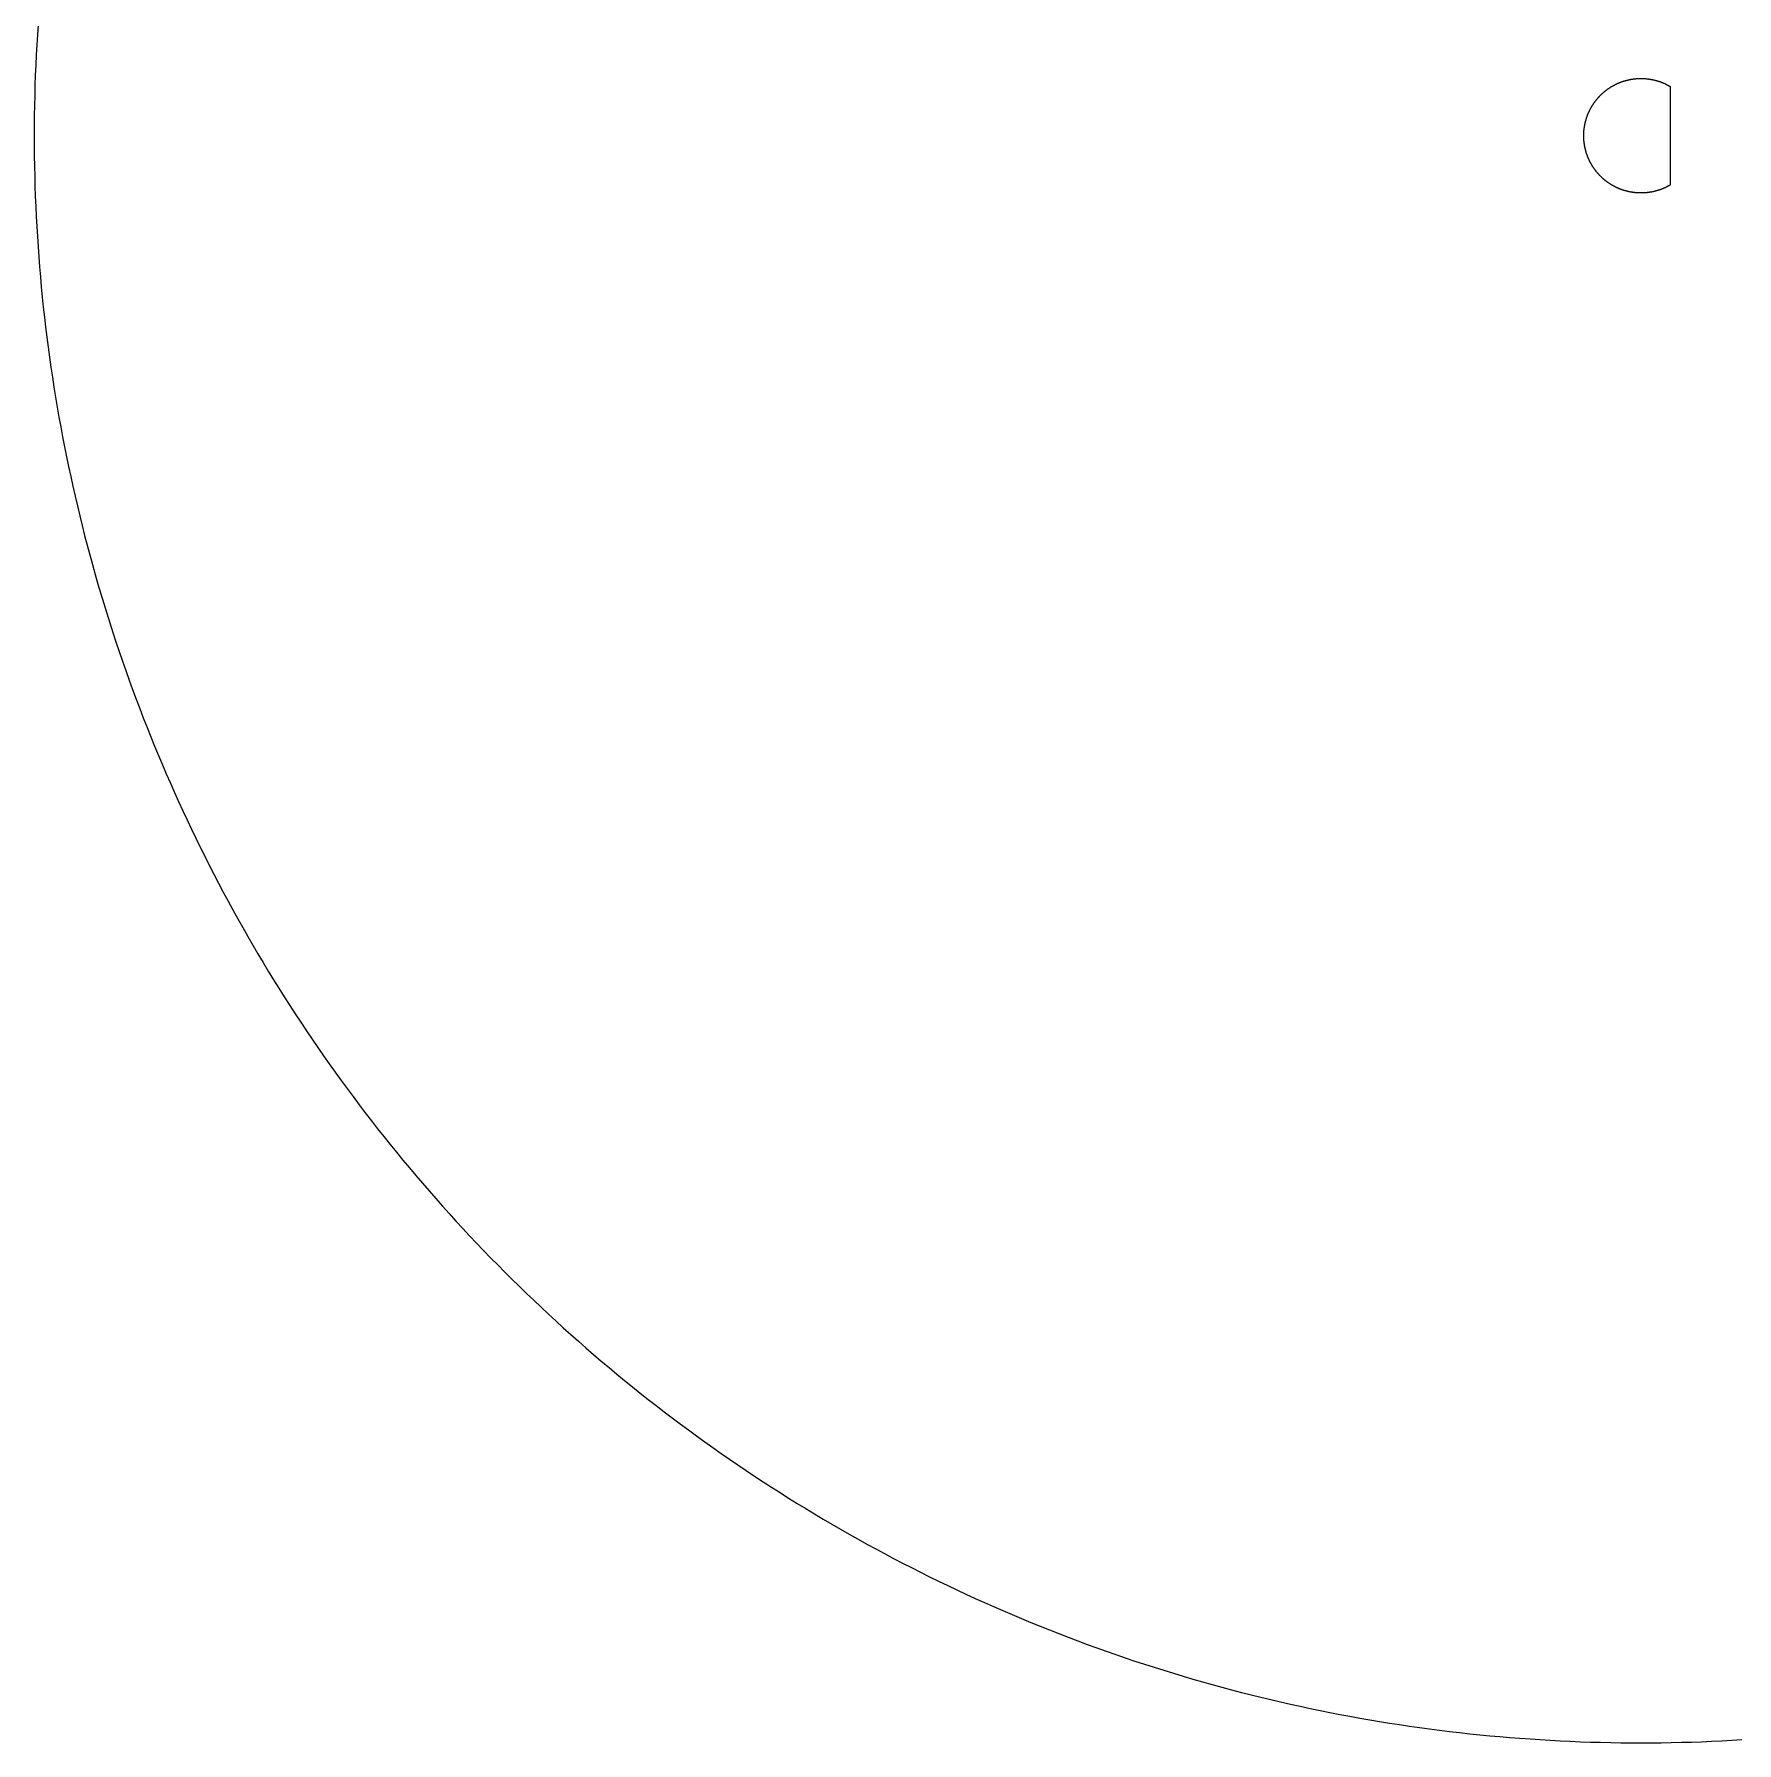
# Model space of a CAD drawing. Header units: metres. Extents: x -80 to 260, y -90 to 270.
# Drawn here: x -80 to 4.8, y -80 to 5.1 of the extents above; entities that cross this region are included whole.
import ezdxf

# ---------------------------------------------------------------- set-up
doc = ezdxf.new("R2010")
doc.units = ezdxf.units.M

msp = doc.modelspace()

# ---------------------------------------------------------------- linework, layer by layer
for p, q in [((-79.809, 5.5248), (-79.8421, 5.02324)), ((-79.8721, 4.52147), (-79.899, 4.01953)), ((-79.8421, 5.02324), (-79.8721, 4.52147)), ((-79.9226, 3.51744), (-79.9431, 3.01521)), ((-79.899, 4.01953), (-79.9226, 3.51744)), ((-79.9431, 3.01521), (-79.9605, 2.51285)), ((-1.27788, 2.54744), (-1.26186, 2.55542)), ((-1.26186, 2.55542), (-1.24577, 2.56329)), ((-1.24577, 2.56329), (-1.22964, 2.57108)), ((-1.22964, 2.57108), (-1.21347, 2.57875)), ((-1.21347, 2.57875), (-1.19724, 2.58632)), ((-1.19724, 2.58632), (-1.18097, 2.5938)), ((-1.18097, 2.5938), (-1.16464, 2.60117)), ((-1.16464, 2.60117), (-1.14827, 2.60843)), ((-1.14827, 2.60843), (-1.13187, 2.6156)), ((-1.13187, 2.6156), (-1.1154, 2.62265)), ((-1.1154, 2.62265), (-1.09891, 2.62961)), ((-1.09891, 2.62961), (-1.08237, 2.63646)), ((-1.08237, 2.63646), (-1.06578, 2.6432)), ((-1.06578, 2.6432), (-1.04915, 2.64986)), ((-1.04915, 2.64986), (-1.03247, 2.6564)), ((-1.03247, 2.6564), (-1.01576, 2.66283)), ((-1.01576, 2.66283), (-0.999008, 2.66916)), ((-0.999008, 2.66916), (-0.982224, 2.67538)), ((-0.982224, 2.67538), (-0.965393, 2.6815)), ((-0.965393, 2.6815), (-0.948532, 2.68752)), ((-0.948532, 2.68752), (-0.931625, 2.69342)), ((-0.931625, 2.69342), (-0.914688, 2.69922)), ((-0.914688, 2.69922), (-0.897705, 2.70491)), ((-0.897705, 2.70491), (-0.880692, 2.71051)), ((-0.880692, 2.71051), (-0.863647, 2.71599)), ((-0.863647, 2.71599), (-0.846558, 2.72136)), ((-0.846558, 2.72136), (-0.829453, 2.72662)), ((-0.829453, 2.72662), (-0.812302, 2.73178)), ((-0.812302, 2.73178), (-0.79512, 2.73683)), ((-0.79512, 2.73683), (-0.777908, 2.74178)), ((-0.777908, 2.74178), (-0.760666, 2.7466)), ((-0.760666, 2.7466), (-0.743393, 2.75133)), ((-0.743393, 2.75133), (-0.726089, 2.75595)), ((-0.726089, 2.75595), (-0.708755, 2.76045)), ((-0.708755, 2.76045), (-0.691406, 2.76485)), ((-0.691406, 2.76485), (-0.674011, 2.76915)), ((-0.674011, 2.76915), (-0.656601, 2.77333)), ((-0.656601, 2.77333), (-0.63916, 2.77739)), ((-0.63916, 2.77739), (-0.621704, 2.78136)), ((-0.621704, 2.78136), (-0.604218, 2.7852)), ((-0.604218, 2.7852), (-0.5867, 2.78894)), ((-0.5867, 2.78894), (-0.569168, 2.79257)), ((-0.569168, 2.79257), (-0.551605, 2.7961)), ((-0.551605, 2.7961), (-0.534027, 2.79951)), ((-0.534027, 2.79951), (-0.516434, 2.80281)), ((-0.516434, 2.80281), (-0.49881, 2.806)), ((-0.49881, 2.806), (-0.481171, 2.80908)), ((-0.481171, 2.80908), (-0.463501, 2.81204)), ((-0.463501, 2.81204), (-0.445831, 2.81491)), ((-0.445831, 2.81491), (-0.428131, 2.81766)), ((-0.428131, 2.81766), (-0.410416, 2.82028)), ((-0.410416, 2.82028), (-0.3927, 2.82281)), ((-0.3927, 2.82281), (-0.374954, 2.82523)), ((-0.374954, 2.82523), (-0.357193, 2.82751)), ((-0.357193, 2.82751), (-0.339417, 2.82971)), ((-0.339417, 2.82971), (-0.32164, 2.83179)), ((-0.32164, 2.83179), (-0.303833, 2.83376)), ((-0.303833, 2.83376), (-0.286026, 2.8356)), ((-0.286026, 2.8356), (-0.268204, 2.83734)), ((-0.268204, 2.83734), (-0.250366, 2.83897)), ((-0.250366, 2.83897), (-0.232529, 2.84048)), ((-0.232529, 2.84048), (-0.214676, 2.84189)), ((-0.214676, 2.84189), (-0.196808, 2.84319)), ((-0.196808, 2.84319), (-0.17894, 2.84438)), ((-0.17894, 2.84438), (-0.161072, 2.84544)), ((-0.161072, 2.84544), (-0.143188, 2.84639)), ((-0.143188, 2.84639), (-0.125305, 2.84723)), ((-0.125305, 2.84723), (-0.107407, 2.84796)), ((-0.107407, 2.84796), (-0.089508, 2.84859)), ((-0.089508, 2.84859), (-0.07161, 2.84909)), ((-0.07161, 2.84909), (-0.053711, 2.84949)), ((-0.053711, 2.84949), (-0.035812, 2.84976)), ((-0.035812, 2.84976), (-0.017899, 2.84993)), ((-0.017899, 2.84993), (0, 2.84999)), ((0, 2.84999), (0.017899, 2.84993)), ((0.017899, 2.84993), (0.035812, 2.84976)), ((0.035812, 2.84976), (0.053711, 2.84949)), ((0.053711, 2.84949), (0.07161, 2.84909)), ((0.07161, 2.84909), (0.089508, 2.84859)), ((0.089508, 2.84859), (0.107407, 2.84796)), ((0.107407, 2.84796), (0.125305, 2.84723)), ((0.125305, 2.84723), (0.143188, 2.84639)), ((0.143188, 2.84639), (0.161072, 2.84544)), ((0.161072, 2.84544), (0.17894, 2.84438)), ((0.17894, 2.84438), (0.196808, 2.84319)), ((0.196808, 2.84319), (0.214676, 2.84189)), ((0.214676, 2.84189), (0.232529, 2.84048)), ((0.232529, 2.84048), (0.250366, 2.83897)), ((0.250366, 2.83897), (0.268204, 2.83734)), ((0.268204, 2.83734), (0.286026, 2.8356)), ((0.286026, 2.8356), (0.303833, 2.83376)), ((0.303833, 2.83376), (0.32164, 2.83179)), ((0.32164, 2.83179), (0.339417, 2.82971)), ((0.339417, 2.82971), (0.357193, 2.82751)), ((0.357193, 2.82751), (0.374954, 2.82523)), ((0.374954, 2.82523), (0.3927, 2.82281)), ((0.3927, 2.82281), (0.410416, 2.82028)), ((0.410416, 2.82028), (0.428131, 2.81766)), ((0.428131, 2.81766), (0.445831, 2.81491)), ((0.445831, 2.81491), (0.463501, 2.81204)), ((0.463501, 2.81204), (0.481171, 2.80908)), ((0.481171, 2.80908), (0.49881, 2.806)), ((0.49881, 2.806), (0.516434, 2.80281)), ((0.516434, 2.80281), (0.534027, 2.79951)), ((0.534027, 2.79951), (0.551605, 2.7961)), ((0.551605, 2.7961), (0.569168, 2.79257)), ((0.569168, 2.79257), (0.5867, 2.78894)), ((0.5867, 2.78894), (0.604218, 2.7852)), ((0.604218, 2.7852), (0.621704, 2.78136)), ((0.621704, 2.78136), (0.63916, 2.77739)), ((0.63916, 2.77739), (0.656601, 2.77333)), ((0.656601, 2.77333), (0.674011, 2.76915)), ((0.674011, 2.76915), (0.691406, 2.76485)), ((0.691406, 2.76485), (0.708755, 2.76045)), ((0.708755, 2.76045), (0.726089, 2.75595)), ((0.726089, 2.75595), (0.743393, 2.75133)), ((0.743393, 2.75133), (0.760666, 2.7466)), ((0.760666, 2.7466), (0.777908, 2.74178)), ((0.777908, 2.74178), (0.79512, 2.73683)), ((0.79512, 2.73683), (0.812302, 2.73178)), ((0.812302, 2.73178), (0.829453, 2.72662)), ((0.829453, 2.72662), (0.846558, 2.72136)), ((0.846558, 2.72136), (0.863647, 2.71599)), ((0.863647, 2.71599), (0.880692, 2.71051)), ((0.880692, 2.71051), (0.897705, 2.70491)), ((0.897705, 2.70491), (0.914688, 2.69922)), ((0.914688, 2.69922), (0.931625, 2.69342)), ((0.931625, 2.69342), (0.948532, 2.68752)), ((0.948532, 2.68752), (0.965393, 2.6815)), ((0.965393, 2.6815), (0.982224, 2.67538)), ((0.982224, 2.67538), (0.999008, 2.66916)), ((0.999008, 2.66916), (1.01576, 2.66283)), ((1.01576, 2.66283), (1.03247, 2.6564)), ((1.03247, 2.6564), (1.04915, 2.64986)), ((1.04915, 2.64986), (1.06578, 2.6432)), ((1.06578, 2.6432), (1.08237, 2.63646)), ((1.08237, 2.63646), (1.09891, 2.62961)), ((1.09891, 2.62961), (1.1154, 2.62265)), ((1.1154, 2.62265), (1.13187, 2.6156)), ((1.13187, 2.6156), (1.14827, 2.60843)), ((1.14827, 2.60843), (1.16464, 2.60117)), ((1.16464, 2.60117), (1.18097, 2.5938)), ((1.18097, 2.5938), (1.19724, 2.58632)), ((1.19724, 2.58632), (1.21347, 2.57875)), ((1.21347, 2.57875), (1.22964, 2.57108)), ((1.22964, 2.57108), (1.24577, 2.56329)), ((1.24577, 2.56329), (1.26186, 2.55542)), ((1.26186, 2.55542), (1.27788, 2.54744)), ((-79.9747, 2.01041), (-79.9858, 1.50787)), ((-79.9605, 2.51285), (-79.9747, 2.01041)), ((-2.29512, 1.68964), (-2.28445, 1.70403)), ((-2.28445, 1.70403), (-2.27371, 1.71834)), ((-2.27371, 1.71834), (-2.26286, 1.73259)), ((-2.26286, 1.73259), (-2.25194, 1.74678)), ((-2.25194, 1.74678), (-2.24092, 1.76089)), ((-2.24092, 1.76089), (-2.22981, 1.77493)), ((-2.22981, 1.77493), (-2.21861, 1.78891)), ((-2.21861, 1.78891), (-2.20732, 1.80281)), ((-2.20732, 1.80281), (-2.19595, 1.81665)), ((-2.19595, 1.81665), (-2.18449, 1.83041)), ((-2.18449, 1.83041), (-2.17296, 1.8441)), ((-2.17296, 1.8441), (-2.16133, 1.85771)), ((-2.16133, 1.85771), (-2.14961, 1.87126)), ((-2.14961, 1.87126), (-2.1378, 1.88474)), ((-2.1378, 1.88474), (-2.12593, 1.89813)), ((-2.12593, 1.89813), (-2.11395, 1.91145)), ((-2.11395, 1.91145), (-2.1019, 1.9247)), ((-2.1019, 1.9247), (-2.08977, 1.93787)), ((-2.08977, 1.93787), (-2.07756, 1.95096)), ((-2.07756, 1.95096), (-2.06525, 1.96397)), ((-2.06525, 1.96397), (-2.05287, 1.9769)), ((-2.05287, 1.9769), (-2.04041, 1.98976)), ((-2.04041, 1.98976), (-2.02786, 2.00255)), ((-2.02786, 2.00255), (-2.01524, 2.01524)), ((-2.01524, 2.01524), (-2.00255, 2.02786)), ((-2.00255, 2.02786), (-1.98976, 2.04041)), ((-1.98976, 2.04041), (-1.9769, 2.05287)), ((-1.9769, 2.05287), (-1.96397, 2.06525)), ((-1.96397, 2.06525), (-1.95096, 2.07756)), ((-1.95096, 2.07756), (-1.93787, 2.08977)), ((-1.93787, 2.08977), (-1.9247, 2.1019)), ((-1.9247, 2.1019), (-1.91145, 2.11395)), ((-1.91145, 2.11395), (-1.89813, 2.12593)), ((-1.89813, 2.12593), (-1.88474, 2.1378)), ((-1.88474, 2.1378), (-1.87126, 2.14961)), ((-1.87126, 2.14961), (-1.85771, 2.16133)), ((-1.85771, 2.16133), (-1.8441, 2.17296)), ((-1.8441, 2.17296), (-1.83041, 2.18449)), ((-1.83041, 2.18449), (-1.81665, 2.19595)), ((-1.81665, 2.19595), (-1.80281, 2.20732)), ((-1.80281, 2.20732), (-1.78891, 2.21861)), ((-1.78891, 2.21861), (-1.77493, 2.22981)), ((-1.77493, 2.22981), (-1.76089, 2.24092)), ((-1.76089, 2.24092), (-1.74678, 2.25194)), ((-1.74678, 2.25194), (-1.73259, 2.26286)), ((-1.73259, 2.26286), (-1.71834, 2.27371)), ((-1.71834, 2.27371), (-1.70403, 2.28445)), ((-1.70403, 2.28445), (-1.68964, 2.29512)), ((-1.68964, 2.29512), (-1.67519, 2.30569)), ((-1.67519, 2.30569), (-1.66066, 2.31618)), ((-1.66066, 2.31618), (-1.64607, 2.32655)), ((-1.64607, 2.32655), (-1.63142, 2.33685)), ((-1.63142, 2.33685), (-1.61671, 2.34706)), ((-1.61671, 2.34706), (-1.60193, 2.35718)), ((-1.60193, 2.35718), (-1.58708, 2.36719)), ((-1.58708, 2.36719), (-1.57219, 2.37712)), ((-1.57219, 2.37712), (-1.55722, 2.38695)), ((-1.55722, 2.38695), (-1.54219, 2.39668)), ((-1.54219, 2.39668), (-1.5271, 2.40633)), ((-1.5271, 2.40633), (-1.51195, 2.41588)), ((-1.51195, 2.41588), (-1.49673, 2.42532)), ((-1.49673, 2.42532), (-1.48148, 2.43468)), ((-1.48148, 2.43468), (-1.46614, 2.44394)), ((-1.46614, 2.44394), (-1.45076, 2.45311)), ((-1.45076, 2.45311), (-1.43532, 2.46217)), ((-1.43532, 2.46217), (-1.41982, 2.47115)), ((-1.41982, 2.47115), (-1.40427, 2.48001)), ((-1.40427, 2.48001), (-1.38866, 2.48878)), ((-1.38866, 2.48878), (-1.37299, 2.49747)), ((-1.37299, 2.49747), (-1.35727, 2.50604)), ((-1.35727, 2.50604), (-1.34149, 2.51453)), ((-1.34149, 2.51453), (-1.32567, 2.5229)), ((-1.32567, 2.5229), (-1.3098, 2.53117)), ((-1.3098, 2.53117), (-1.29387, 2.53937)), ((-1.29387, 2.53937), (-1.27788, 2.54744)), ((1.27788, 2.54744), (1.29387, 2.53937)), ((1.29387, 2.53937), (1.3098, 2.53117)), ((1.3098, 2.53117), (1.32567, 2.5229)), ((1.32567, 2.5229), (1.34149, 2.51453)), ((1.34149, 2.51453), (1.35727, 2.50604)), ((1.35727, 2.50604), (1.37299, 2.49747)), ((1.37299, 2.49747), (1.38866, 2.48878)), ((1.38866, 2.48878), (1.40427, 2.48001)), ((1.40427, 2.48001), (1.41982, 2.47115)), ((1.41982, 2.47115), (1.43532, 2.46217)), ((1.43532, 2.46217), (1.45, 2.45355)), ((1.45, 2.45355), (1.45, -2.45355)), ((-79.9937, 1.00528), (-79.9984, 0.50264)), ((-79.9858, 1.50787), (-79.9937, 1.00528)), ((-2.72136, 0.846558), (-2.71599, 0.863647)), ((-2.71599, 0.863647), (-2.71051, 0.880692)), ((-2.71051, 0.880692), (-2.70491, 0.897705)), ((-2.70491, 0.897705), (-2.69922, 0.914688)), ((-2.69922, 0.914688), (-2.69342, 0.931625)), ((-2.69342, 0.931625), (-2.68752, 0.948532)), ((-2.68752, 0.948532), (-2.6815, 0.965393)), ((-2.6815, 0.965393), (-2.67538, 0.982224)), ((-2.67538, 0.982224), (-2.66916, 0.999008)), ((-2.66916, 0.999008), (-2.66283, 1.01576)), ((-2.66283, 1.01576), (-2.6564, 1.03247)), ((-2.6564, 1.03247), (-2.64986, 1.04915)), ((-2.64986, 1.04915), (-2.6432, 1.06578)), ((-2.6432, 1.06578), (-2.63646, 1.08237)), ((-2.63646, 1.08237), (-2.62961, 1.09891)), ((-2.62961, 1.09891), (-2.62265, 1.1154)), ((-2.62265, 1.1154), (-2.6156, 1.13187)), ((-2.6156, 1.13187), (-2.60843, 1.14827)), ((-2.60843, 1.14827), (-2.60117, 1.16464)), ((-2.60117, 1.16464), (-2.5938, 1.18097)), ((-2.5938, 1.18097), (-2.58632, 1.19724)), ((-2.58632, 1.19724), (-2.57875, 1.21347)), ((-2.57875, 1.21347), (-2.57108, 1.22964)), ((-2.57108, 1.22964), (-2.56329, 1.24577)), ((-2.56329, 1.24577), (-2.55542, 1.26186)), ((-2.55542, 1.26186), (-2.54744, 1.27788)), ((-2.54744, 1.27788), (-2.53937, 1.29387)), ((-2.53937, 1.29387), (-2.53117, 1.3098)), ((-2.53117, 1.3098), (-2.5229, 1.32567)), ((-2.5229, 1.32567), (-2.51453, 1.34149)), ((-2.51453, 1.34149), (-2.50604, 1.35727)), ((-2.50604, 1.35727), (-2.49747, 1.37299)), ((-2.49747, 1.37299), (-2.48878, 1.38866)), ((-2.48878, 1.38866), (-2.48001, 1.40427)), ((-2.48001, 1.40427), (-2.47115, 1.41982)), ((-2.47115, 1.41982), (-2.46217, 1.43532)), ((-2.46217, 1.43532), (-2.45311, 1.45076)), ((-2.45311, 1.45076), (-2.44394, 1.46614)), ((-2.44394, 1.46614), (-2.43468, 1.48148)), ((-2.43468, 1.48148), (-2.42532, 1.49673)), ((-2.42532, 1.49673), (-2.41588, 1.51195)), ((-2.41588, 1.51195), (-2.40633, 1.5271)), ((-2.40633, 1.5271), (-2.39668, 1.54219)), ((-2.39668, 1.54219), (-2.38695, 1.55722)), ((-2.38695, 1.55722), (-2.37712, 1.57219)), ((-2.37712, 1.57219), (-2.36719, 1.58708)), ((-2.36719, 1.58708), (-2.35718, 1.60193)), ((-2.35718, 1.60193), (-2.34706, 1.61671)), ((-2.34706, 1.61671), (-2.33685, 1.63142)), ((-2.33685, 1.63142), (-2.32655, 1.64607)), ((-2.32655, 1.64607), (-2.31618, 1.66066)), ((-2.31618, 1.66066), (-2.30569, 1.67519)), ((-2.30569, 1.67519), (-2.29512, 1.68964)), ((-79.9984, 0.50264), (-80, 0)), ((-80, 0), (-79.9984, -0.50264)), ((-2.84999, 0), (-2.84993, 0.017899)), ((-2.84993, -0.017899), (-2.84999, 0)), ((-2.84993, 0.017899), (-2.84976, 0.035812)), ((-2.84976, 0.035812), (-2.84949, 0.053711)), ((-2.84949, 0.053711), (-2.84909, 0.07161)), ((-2.84909, 0.07161), (-2.84859, 0.089508)), ((-2.84859, 0.089508), (-2.84796, 0.107407)), ((-2.84796, 0.107407), (-2.84723, 0.125305)), ((-2.84723, 0.125305), (-2.84639, 0.143188)), ((-2.84639, 0.143188), (-2.84544, 0.161072)), ((-2.84544, 0.161072), (-2.84438, 0.17894)), ((-2.84438, 0.17894), (-2.84319, 0.196808)), ((-2.84319, 0.196808), (-2.84189, 0.214676)), ((-2.84189, 0.214676), (-2.84048, 0.232529)), ((-2.84048, 0.232529), (-2.83897, 0.250366)), ((-2.83897, 0.250366), (-2.83734, 0.268204)), ((-2.83734, 0.268204), (-2.8356, 0.286026)), ((-2.8356, 0.286026), (-2.83376, 0.303833)), ((-2.83376, 0.303833), (-2.83179, 0.32164)), ((-2.83179, 0.32164), (-2.82971, 0.339417)), ((-2.82971, 0.339417), (-2.82751, 0.357193)), ((-2.82751, 0.357193), (-2.82523, 0.374954)), ((-2.82523, 0.374954), (-2.82281, 0.3927)), ((-2.82281, 0.3927), (-2.82028, 0.410416)), ((-2.82028, 0.410416), (-2.81766, 0.428131)), ((-2.81766, 0.428131), (-2.81491, 0.445831)), ((-2.81491, 0.445831), (-2.81204, 0.463501)), ((-2.81204, 0.463501), (-2.80908, 0.481171)), ((-2.80908, 0.481171), (-2.806, 0.49881)), ((-2.806, 0.49881), (-2.80281, 0.516434)), ((-2.80281, 0.516434), (-2.79951, 0.534027)), ((-2.79951, 0.534027), (-2.7961, 0.551605)), ((-2.7961, 0.551605), (-2.79257, 0.569168)), ((-2.79257, 0.569168), (-2.78894, 0.5867)), ((-2.78894, 0.5867), (-2.7852, 0.604218)), ((-2.7852, 0.604218), (-2.78136, 0.621704)), ((-2.78136, 0.621704), (-2.77739, 0.63916)), ((-2.77739, 0.63916), (-2.77333, 0.656601)), ((-2.77333, 0.656601), (-2.76915, 0.674011)), ((-2.76915, 0.674011), (-2.76485, 0.691406)), ((-2.76485, 0.691406), (-2.76045, 0.708755)), ((-2.76045, 0.708755), (-2.75595, 0.726089)), ((-2.75595, 0.726089), (-2.75133, 0.743393)), ((-2.75133, 0.743393), (-2.7466, 0.760666)), ((-2.7466, 0.760666), (-2.74178, 0.777908)), ((-2.74178, 0.777908), (-2.73683, 0.79512)), ((-2.73683, 0.79512), (-2.73178, 0.812302)), ((-2.73178, 0.812302), (-2.72662, 0.829453)), ((-2.72662, 0.829453), (-2.72136, 0.846558)), ((-79.9984, -0.50264), (-79.9937, -1.00528)), ((-2.84976, -0.035812), (-2.84993, -0.017899)), ((-2.84949, -0.053711), (-2.84976, -0.035812)), ((-2.84909, -0.07161), (-2.84949, -0.053711)), ((-2.84859, -0.089508), (-2.84909, -0.07161)), ((-2.84796, -0.107407), (-2.84859, -0.089508)), ((-2.84723, -0.125305), (-2.84796, -0.107407)), ((-2.84639, -0.143188), (-2.84723, -0.125305)), ((-2.84544, -0.161072), (-2.84639, -0.143188)), ((-2.84438, -0.17894), (-2.84544, -0.161072)), ((-2.84319, -0.196808), (-2.84438, -0.17894)), ((-2.84189, -0.214676), (-2.84319, -0.196808)), ((-2.84048, -0.232529), (-2.84189, -0.214676)), ((-2.83897, -0.250366), (-2.84048, -0.232529)), ((-2.83734, -0.268204), (-2.83897, -0.250366)), ((-2.8356, -0.286026), (-2.83734, -0.268204)), ((-2.83376, -0.303833), (-2.8356, -0.286026)), ((-2.83179, -0.32164), (-2.83376, -0.303833)), ((-2.82971, -0.339417), (-2.83179, -0.32164)), ((-2.82751, -0.357193), (-2.82971, -0.339417)), ((-2.82523, -0.374954), (-2.82751, -0.357193)), ((-2.82281, -0.3927), (-2.82523, -0.374954)), ((-2.82028, -0.410416), (-2.82281, -0.3927)), ((-2.81766, -0.428131), (-2.82028, -0.410416)), ((-2.81491, -0.445831), (-2.81766, -0.428131)), ((-2.81204, -0.463501), (-2.81491, -0.445831)), ((-2.80908, -0.481171), (-2.81204, -0.463501)), ((-2.806, -0.49881), (-2.80908, -0.481171)), ((-2.80281, -0.516434), (-2.806, -0.49881)), ((-2.79951, -0.534027), (-2.80281, -0.516434)), ((-2.7961, -0.551605), (-2.79951, -0.534027)), ((-2.79257, -0.569168), (-2.7961, -0.551605)), ((-2.78894, -0.5867), (-2.79257, -0.569168)), ((-2.7852, -0.604218), (-2.78894, -0.5867)), ((-2.78136, -0.621704), (-2.7852, -0.604218)), ((-2.77739, -0.63916), (-2.78136, -0.621704)), ((-2.77333, -0.656601), (-2.77739, -0.63916)), ((-2.76915, -0.674011), (-2.77333, -0.656601)), ((-2.76485, -0.691406), (-2.76915, -0.674011)), ((-2.76045, -0.708755), (-2.76485, -0.691406)), ((-2.75595, -0.726089), (-2.76045, -0.708755)), ((-2.75133, -0.743393), (-2.75595, -0.726089)), ((-2.7466, -0.760666), (-2.75133, -0.743393)), ((-2.74178, -0.777908), (-2.7466, -0.760666)), ((-2.73683, -0.79512), (-2.74178, -0.777908)), ((-2.73178, -0.812302), (-2.73683, -0.79512)), ((-2.72662, -0.829453), (-2.73178, -0.812302)), ((-2.72136, -0.846558), (-2.72662, -0.829453)), ((-2.71599, -0.863647), (-2.72136, -0.846558)), ((-79.9937, -1.00528), (-79.9858, -1.50787)), ((-79.9858, -1.50787), (-79.9747, -2.01041)), ((-2.71051, -0.880692), (-2.71599, -0.863647)), ((-2.70491, -0.897705), (-2.71051, -0.880692)), ((-2.69922, -0.914688), (-2.70491, -0.897705)), ((-2.69342, -0.931625), (-2.69922, -0.914688)), ((-2.68752, -0.948532), (-2.69342, -0.931625)), ((-2.6815, -0.965393), (-2.68752, -0.948532)), ((-2.67538, -0.982224), (-2.6815, -0.965393)), ((-2.66916, -0.999008), (-2.67538, -0.982224)), ((-2.66283, -1.01576), (-2.66916, -0.999008)), ((-2.6564, -1.03247), (-2.66283, -1.01576)), ((-2.64986, -1.04915), (-2.6564, -1.03247)), ((-2.6432, -1.06578), (-2.64986, -1.04915)), ((-2.63646, -1.08237), (-2.6432, -1.06578)), ((-2.62961, -1.09891), (-2.63646, -1.08237)), ((-2.62265, -1.1154), (-2.62961, -1.09891)), ((-2.6156, -1.13187), (-2.62265, -1.1154)), ((-2.60843, -1.14827), (-2.6156, -1.13187)), ((-2.60117, -1.16464), (-2.60843, -1.14827)), ((-2.5938, -1.18097), (-2.60117, -1.16464)), ((-2.58632, -1.19724), (-2.5938, -1.18097)), ((-2.57875, -1.21347), (-2.58632, -1.19724)), ((-2.57108, -1.22964), (-2.57875, -1.21347)), ((-2.56329, -1.24577), (-2.57108, -1.22964)), ((-2.55542, -1.26186), (-2.56329, -1.24577)), ((-2.54744, -1.27788), (-2.55542, -1.26186)), ((-2.53937, -1.29387), (-2.54744, -1.27788)), ((-2.53117, -1.3098), (-2.53937, -1.29387)), ((-2.5229, -1.32567), (-2.53117, -1.3098)), ((-2.51453, -1.34149), (-2.5229, -1.32567)), ((-2.50604, -1.35727), (-2.51453, -1.34149)), ((-2.49747, -1.37299), (-2.50604, -1.35727)), ((-2.48878, -1.38866), (-2.49747, -1.37299)), ((-2.48001, -1.40427), (-2.48878, -1.38866)), ((-2.47115, -1.41982), (-2.48001, -1.40427)), ((-2.46217, -1.43532), (-2.47115, -1.41982)), ((-2.45311, -1.45076), (-2.46217, -1.43532)), ((-2.44394, -1.46614), (-2.45311, -1.45076)), ((-2.43468, -1.48148), (-2.44394, -1.46614)), ((-2.42532, -1.49673), (-2.43468, -1.48148)), ((-2.41588, -1.51195), (-2.42532, -1.49673)), ((-2.40633, -1.5271), (-2.41588, -1.51195)), ((-2.39668, -1.54219), (-2.40633, -1.5271)), ((-2.38695, -1.55722), (-2.39668, -1.54219)), ((-2.37712, -1.57219), (-2.38695, -1.55722)), ((-2.36719, -1.58708), (-2.37712, -1.57219)), ((-2.35718, -1.60193), (-2.36719, -1.58708)), ((-2.34706, -1.61671), (-2.35718, -1.60193)), ((-2.33685, -1.63142), (-2.34706, -1.61671)), ((-2.32655, -1.64607), (-2.33685, -1.63142)), ((-2.31618, -1.66066), (-2.32655, -1.64607)), ((-2.30569, -1.67519), (-2.31618, -1.66066)), ((-2.29512, -1.68964), (-2.30569, -1.67519)), ((-2.28445, -1.70403), (-2.29512, -1.68964)), ((-79.9747, -2.01041), (-79.9605, -2.51285)), ((-79.9605, -2.51285), (-79.9431, -3.01521)), ((-2.27371, -1.71834), (-2.28445, -1.70403)), ((-2.26286, -1.73259), (-2.27371, -1.71834)), ((-2.25194, -1.74678), (-2.26286, -1.73259)), ((-2.24092, -1.76089), (-2.25194, -1.74678)), ((-2.22981, -1.77493), (-2.24092, -1.76089)), ((-2.21861, -1.78891), (-2.22981, -1.77493)), ((-2.20732, -1.80281), (-2.21861, -1.78891)), ((-2.19595, -1.81665), (-2.20732, -1.80281)), ((-2.18449, -1.83041), (-2.19595, -1.81665)), ((-2.17296, -1.8441), (-2.18449, -1.83041)), ((-2.16133, -1.85771), (-2.17296, -1.8441)), ((-2.14961, -1.87126), (-2.16133, -1.85771)), ((-2.1378, -1.88474), (-2.14961, -1.87126)), ((-2.12593, -1.89813), (-2.1378, -1.88474)), ((-2.11395, -1.91145), (-2.12593, -1.89813)), ((-2.1019, -1.9247), (-2.11395, -1.91145)), ((-2.08977, -1.93787), (-2.1019, -1.9247)), ((-2.07756, -1.95096), (-2.08977, -1.93787)), ((-2.06525, -1.96397), (-2.07756, -1.95096)), ((-2.05287, -1.9769), (-2.06525, -1.96397)), ((-2.04041, -1.98976), (-2.05287, -1.9769)), ((-2.02786, -2.00255), (-2.04041, -1.98976)), ((-2.01524, -2.01524), (-2.02786, -2.00255)), ((-2.00255, -2.02786), (-2.01524, -2.01524)), ((-1.98976, -2.04041), (-2.00255, -2.02786)), ((-1.9769, -2.05287), (-1.98976, -2.04041)), ((-1.96397, -2.06525), (-1.9769, -2.05287)), ((-1.95096, -2.07756), (-1.96397, -2.06525)), ((-1.93787, -2.08977), (-1.95096, -2.07756)), ((-1.9247, -2.1019), (-1.93787, -2.08977)), ((-1.91145, -2.11395), (-1.9247, -2.1019)), ((-1.89813, -2.12593), (-1.91145, -2.11395)), ((-1.88474, -2.1378), (-1.89813, -2.12593)), ((-1.87126, -2.14961), (-1.88474, -2.1378)), ((-1.85771, -2.16133), (-1.87126, -2.14961)), ((-1.8441, -2.17296), (-1.85771, -2.16133)), ((-1.83041, -2.18449), (-1.8441, -2.17296)), ((-1.81665, -2.19595), (-1.83041, -2.18449)), ((-1.80281, -2.20732), (-1.81665, -2.19595)), ((-1.78891, -2.21861), (-1.80281, -2.20732)), ((-1.77493, -2.22981), (-1.78891, -2.21861)), ((-1.76089, -2.24092), (-1.77493, -2.22981)), ((-1.74678, -2.25194), (-1.76089, -2.24092)), ((-1.73259, -2.26286), (-1.74678, -2.25194)), ((-1.71834, -2.27371), (-1.73259, -2.26286)), ((-1.70403, -2.28445), (-1.71834, -2.27371)), ((-1.68964, -2.29512), (-1.70403, -2.28445)), ((-1.67519, -2.30569), (-1.68964, -2.29512)), ((-1.66066, -2.31618), (-1.67519, -2.30569)), ((-1.64607, -2.32655), (-1.66066, -2.31618)), ((-1.63142, -2.33685), (-1.64607, -2.32655)), ((-1.61671, -2.34706), (-1.63142, -2.33685)), ((-1.60193, -2.35718), (-1.61671, -2.34706)), ((-1.58708, -2.36719), (-1.60193, -2.35718)), ((-1.57219, -2.37712), (-1.58708, -2.36719)), ((-1.55722, -2.38695), (-1.57219, -2.37712)), ((-1.54219, -2.39668), (-1.55722, -2.38695)), ((-1.5271, -2.40633), (-1.54219, -2.39668)), ((-1.51195, -2.41588), (-1.5271, -2.40633)), ((-1.49673, -2.42532), (-1.51195, -2.41588)), ((-1.48148, -2.43468), (-1.49673, -2.42532)), ((-1.46614, -2.44394), (-1.48148, -2.43468)), ((-1.45076, -2.45311), (-1.46614, -2.44394)), ((-1.43532, -2.46217), (-1.45076, -2.45311)), ((-1.41982, -2.47115), (-1.43532, -2.46217)), ((-1.40427, -2.48001), (-1.41982, -2.47115)), ((-1.38866, -2.48878), (-1.40427, -2.48001)), ((-1.37299, -2.49747), (-1.38866, -2.48878)), ((-1.35727, -2.50604), (-1.37299, -2.49747)), ((-1.34149, -2.51453), (-1.35727, -2.50604)), ((-1.32567, -2.5229), (-1.34149, -2.51453)), ((-1.3098, -2.53117), (-1.32567, -2.5229)), ((-1.29387, -2.53937), (-1.3098, -2.53117)), ((-1.27788, -2.54744), (-1.29387, -2.53937)), ((-1.26186, -2.55542), (-1.27788, -2.54744)), ((1.27788, -2.54744), (1.26186, -2.55542)), ((1.29387, -2.53937), (1.27788, -2.54744)), ((1.3098, -2.53117), (1.29387, -2.53937)), ((1.32567, -2.5229), (1.3098, -2.53117)), ((1.34149, -2.51453), (1.32567, -2.5229)), ((1.35727, -2.50604), (1.34149, -2.51453)), ((1.37299, -2.49747), (1.35727, -2.50604)), ((1.38866, -2.48878), (1.37299, -2.49747)), ((1.40427, -2.48001), (1.38866, -2.48878)), ((1.41982, -2.47115), (1.40427, -2.48001)), ((1.43532, -2.46217), (1.41982, -2.47115)), ((1.45, -2.45355), (1.43532, -2.46217)), ((-79.9431, -3.01521), (-79.9226, -3.51744)), ((-1.24577, -2.56329), (-1.26186, -2.55542)), ((-1.22964, -2.57108), (-1.24577, -2.56329)), ((-1.21347, -2.57875), (-1.22964, -2.57108)), ((-1.19724, -2.58632), (-1.21347, -2.57875)), ((-1.18097, -2.5938), (-1.19724, -2.58632)), ((-1.16464, -2.60117), (-1.18097, -2.5938)), ((-1.14827, -2.60843), (-1.16464, -2.60117)), ((-1.13187, -2.6156), (-1.14827, -2.60843)), ((-1.1154, -2.62265), (-1.13187, -2.6156)), ((-1.09891, -2.62961), (-1.1154, -2.62265)), ((-1.08237, -2.63646), (-1.09891, -2.62961)), ((-1.06578, -2.6432), (-1.08237, -2.63646)), ((-1.04915, -2.64986), (-1.06578, -2.6432)), ((-1.03247, -2.6564), (-1.04915, -2.64986)), ((-1.01576, -2.66283), (-1.03247, -2.6564)), ((-0.999008, -2.66916), (-1.01576, -2.66283)), ((-0.982224, -2.67538), (-0.999008, -2.66916)), ((-0.965393, -2.6815), (-0.982224, -2.67538)), ((-0.948532, -2.68752), (-0.965393, -2.6815)), ((-0.931625, -2.69342), (-0.948532, -2.68752)), ((-0.914688, -2.69922), (-0.931625, -2.69342)), ((-0.897705, -2.70491), (-0.914688, -2.69922)), ((-0.880692, -2.71051), (-0.897705, -2.70491)), ((-0.863647, -2.71599), (-0.880692, -2.71051)), ((-0.846558, -2.72136), (-0.863647, -2.71599)), ((-0.829453, -2.72662), (-0.846558, -2.72136)), ((-0.812302, -2.73178), (-0.829453, -2.72662)), ((-0.79512, -2.73683), (-0.812302, -2.73178)), ((-0.777908, -2.74178), (-0.79512, -2.73683)), ((-0.760666, -2.7466), (-0.777908, -2.74178)), ((-0.743393, -2.75133), (-0.760666, -2.7466)), ((-0.726089, -2.75595), (-0.743393, -2.75133)), ((-0.708755, -2.76045), (-0.726089, -2.75595)), ((-0.691406, -2.76485), (-0.708755, -2.76045)), ((-0.674011, -2.76915), (-0.691406, -2.76485)), ((-0.656601, -2.77333), (-0.674011, -2.76915)), ((-0.63916, -2.77739), (-0.656601, -2.77333)), ((-0.621704, -2.78136), (-0.63916, -2.77739)), ((-0.604218, -2.7852), (-0.621704, -2.78136)), ((-0.5867, -2.78894), (-0.604218, -2.7852)), ((-0.569168, -2.79257), (-0.5867, -2.78894)), ((-0.551605, -2.7961), (-0.569168, -2.79257)), ((-0.534027, -2.79951), (-0.551605, -2.7961)), ((-0.516434, -2.80281), (-0.534027, -2.79951)), ((-0.49881, -2.806), (-0.516434, -2.80281)), ((-0.481171, -2.80908), (-0.49881, -2.806)), ((-0.463501, -2.81204), (-0.481171, -2.80908)), ((-0.445831, -2.81491), (-0.463501, -2.81204)), ((-0.428131, -2.81766), (-0.445831, -2.81491)), ((-0.410416, -2.82028), (-0.428131, -2.81766)), ((-0.3927, -2.82281), (-0.410416, -2.82028)), ((-0.374954, -2.82523), (-0.3927, -2.82281)), ((-0.357193, -2.82751), (-0.374954, -2.82523)), ((-0.339417, -2.82971), (-0.357193, -2.82751)), ((-0.32164, -2.83179), (-0.339417, -2.82971)), ((-0.303833, -2.83376), (-0.32164, -2.83179)), ((-0.286026, -2.8356), (-0.303833, -2.83376)), ((-0.268204, -2.83734), (-0.286026, -2.8356)), ((-0.250366, -2.83897), (-0.268204, -2.83734)), ((-0.232529, -2.84048), (-0.250366, -2.83897)), ((-0.214676, -2.84189), (-0.232529, -2.84048)), ((-0.196808, -2.84319), (-0.214676, -2.84189)), ((-0.17894, -2.84438), (-0.196808, -2.84319)), ((-0.161072, -2.84544), (-0.17894, -2.84438)), ((-0.143188, -2.84639), (-0.161072, -2.84544)), ((-0.125305, -2.84723), (-0.143188, -2.84639)), ((-0.107407, -2.84796), (-0.125305, -2.84723)), ((-0.089508, -2.84859), (-0.107407, -2.84796)), ((-0.07161, -2.84909), (-0.089508, -2.84859)), ((-0.053711, -2.84949), (-0.07161, -2.84909)), ((-0.035812, -2.84976), (-0.053711, -2.84949)), ((-0.017899, -2.84993), (-0.035812, -2.84976)), ((0, -2.84999), (-0.017899, -2.84993)), ((0.017899, -2.84993), (0, -2.84999)), ((0.035812, -2.84976), (0.017899, -2.84993)), ((0.053711, -2.84949), (0.035812, -2.84976)), ((0.07161, -2.84909), (0.053711, -2.84949)), ((0.089508, -2.84859), (0.07161, -2.84909)), ((0.107407, -2.84796), (0.089508, -2.84859)), ((0.125305, -2.84723), (0.107407, -2.84796)), ((0.143188, -2.84639), (0.125305, -2.84723)), ((0.161072, -2.84544), (0.143188, -2.84639)), ((0.17894, -2.84438), (0.161072, -2.84544)), ((0.196808, -2.84319), (0.17894, -2.84438)), ((0.214676, -2.84189), (0.196808, -2.84319)), ((0.232529, -2.84048), (0.214676, -2.84189)), ((0.250366, -2.83897), (0.232529, -2.84048)), ((0.268204, -2.83734), (0.250366, -2.83897)), ((0.286026, -2.8356), (0.268204, -2.83734)), ((0.303833, -2.83376), (0.286026, -2.8356)), ((0.32164, -2.83179), (0.303833, -2.83376)), ((0.339417, -2.82971), (0.32164, -2.83179)), ((0.357193, -2.82751), (0.339417, -2.82971)), ((0.374954, -2.82523), (0.357193, -2.82751)), ((0.3927, -2.82281), (0.374954, -2.82523)), ((0.410416, -2.82028), (0.3927, -2.82281)), ((0.428131, -2.81766), (0.410416, -2.82028)), ((0.445831, -2.81491), (0.428131, -2.81766)), ((0.463501, -2.81204), (0.445831, -2.81491)), ((0.481171, -2.80908), (0.463501, -2.81204)), ((0.49881, -2.806), (0.481171, -2.80908)), ((0.516434, -2.80281), (0.49881, -2.806)), ((0.534027, -2.79951), (0.516434, -2.80281)), ((0.551605, -2.7961), (0.534027, -2.79951)), ((0.569168, -2.79257), (0.551605, -2.7961)), ((0.5867, -2.78894), (0.569168, -2.79257)), ((0.604218, -2.7852), (0.5867, -2.78894)), ((0.621704, -2.78136), (0.604218, -2.7852)), ((0.63916, -2.77739), (0.621704, -2.78136)), ((0.656601, -2.77333), (0.63916, -2.77739)), ((0.674011, -2.76915), (0.656601, -2.77333)), ((0.691406, -2.76485), (0.674011, -2.76915)), ((0.708755, -2.76045), (0.691406, -2.76485)), ((0.726089, -2.75595), (0.708755, -2.76045)), ((0.743393, -2.75133), (0.726089, -2.75595)), ((0.760666, -2.7466), (0.743393, -2.75133)), ((0.777908, -2.74178), (0.760666, -2.7466)), ((0.79512, -2.73683), (0.777908, -2.74178)), ((0.812302, -2.73178), (0.79512, -2.73683)), ((0.829453, -2.72662), (0.812302, -2.73178)), ((0.846558, -2.72136), (0.829453, -2.72662)), ((0.863647, -2.71599), (0.846558, -2.72136)), ((0.880692, -2.71051), (0.863647, -2.71599)), ((0.897705, -2.70491), (0.880692, -2.71051)), ((0.914688, -2.69922), (0.897705, -2.70491)), ((0.931625, -2.69342), (0.914688, -2.69922)), ((0.948532, -2.68752), (0.931625, -2.69342)), ((0.965393, -2.6815), (0.948532, -2.68752)), ((0.982224, -2.67538), (0.965393, -2.6815)), ((0.999008, -2.66916), (0.982224, -2.67538)), ((1.01576, -2.66283), (0.999008, -2.66916)), ((1.03247, -2.6564), (1.01576, -2.66283)), ((1.04915, -2.64986), (1.03247, -2.6564)), ((1.06578, -2.6432), (1.04915, -2.64986)), ((1.08237, -2.63646), (1.06578, -2.6432)), ((1.09891, -2.62961), (1.08237, -2.63646)), ((1.1154, -2.62265), (1.09891, -2.62961)), ((1.13187, -2.6156), (1.1154, -2.62265)), ((1.14827, -2.60843), (1.13187, -2.6156)), ((1.16464, -2.60117), (1.14827, -2.60843)), ((1.18097, -2.5938), (1.16464, -2.60117)), ((1.19724, -2.58632), (1.18097, -2.5938)), ((1.21347, -2.57875), (1.19724, -2.58632)), ((1.22964, -2.57108), (1.21347, -2.57875)), ((1.24577, -2.56329), (1.22964, -2.57108)), ((1.26186, -2.55542), (1.24577, -2.56329)), ((-79.9226, -3.51744), (-79.899, -4.01953)), ((-79.899, -4.01953), (-79.8721, -4.52147)), ((-79.8721, -4.52147), (-79.8421, -5.02324)), ((-79.8421, -5.02324), (-79.809, -5.5248)), ((-79.809, -5.5248), (-79.7727, -6.02614)), ((-79.7727, -6.02614), (-79.7333, -6.52724)), ((-79.7333, -6.52724), (-79.6907, -7.02809)), ((-79.6907, -7.02809), (-79.6449, -7.52866)), ((-79.6449, -7.52866), (-79.5961, -8.02893)), ((-79.5961, -8.02893), (-79.5441, -8.52888)), ((-79.5441, -8.52888), (-79.4889, -9.0285)), ((-79.4889, -9.0285), (-79.4306, -9.52777)), ((-79.4306, -9.52777), (-79.3692, -10.0267)), ((-79.3692, -10.0267), (-79.3046, -10.5251)), ((-79.3046, -10.5251), (-79.2369, -11.0232)), ((-79.2369, -11.0232), (-79.1661, -11.5209)), ((-79.1661, -11.5209), (-79.0921, -12.018)), ((-79.0921, -12.018), (-79.0151, -12.5148)), ((-79.0151, -12.5148), (-78.9349, -13.011)), ((-78.9349, -13.011), (-78.8516, -13.5067)), ((-78.8516, -13.5067), (-78.7651, -14.0018)), ((-78.7651, -14.0018), (-78.6756, -14.4965)), ((-78.6756, -14.4965), (-78.583, -14.9905)), ((-78.583, -14.9905), (-78.4872, -15.4839)), ((-78.4872, -15.4839), (-78.3884, -15.9768)), ((-78.3884, -15.9768), (-78.2865, -16.469)), ((-78.2865, -16.469), (-78.1814, -16.9606)), ((-78.1814, -16.9606), (-78.0733, -17.4514)), ((-78.0733, -17.4514), (-77.9621, -17.9417)), ((-77.9621, -17.9417), (-77.8479, -18.4312)), ((-77.8479, -18.4312), (-77.7305, -18.9199)), ((-77.7305, -18.9199), (-77.6101, -19.4079)), ((-77.6101, -19.4079), (-77.4866, -19.8952)), ((-77.4866, -19.8952), (-77.3601, -20.3817)), ((-77.3601, -20.3817), (-77.2305, -20.8673)), ((-77.2305, -20.8673), (-77.0979, -21.3522)), ((-77.0979, -21.3522), (-76.9622, -21.8362)), ((-76.9622, -21.8362), (-76.8235, -22.3193)), ((-76.8235, -22.3193), (-76.6817, -22.8015)), ((-76.6817, -22.8015), (-76.537, -23.2829)), ((-76.537, -23.2829), (-76.3892, -23.7633)), ((-76.3892, -23.7633), (-76.2383, -24.2428)), ((-76.2383, -24.2428), (-76.0845, -24.7214)), ((-76.0845, -24.7214), (-75.9277, -25.1989)), ((-75.9277, -25.1989), (-75.7679, -25.6755)), ((-75.7679, -25.6755), (-75.605, -26.151)), ((-75.605, -26.151), (-75.4392, -26.6255)), ((-75.4392, -26.6255), (-75.2704, -27.099)), ((-75.2704, -27.099), (-75.0987, -27.5714)), ((-75.0987, -27.5714), (-74.924, -28.0427)), ((-74.924, -28.0427), (-74.7463, -28.5129)), ((-74.7463, -28.5129), (-74.5657, -28.982)), ((-74.5657, -28.982), (-74.3821, -29.45)), ((-74.3821, -29.45), (-74.1956, -29.9167)), ((-74.1956, -29.9167), (-74.0062, -30.3823)), ((-74.0062, -30.3823), (-73.8138, -30.8467)), ((-73.8138, -30.8467), (-73.6185, -31.3099)), ((-73.6185, -31.3099), (-73.4204, -31.7718)), ((-73.4204, -31.7718), (-73.2193, -32.2325)), ((-73.2193, -32.2325), (-73.0153, -32.6919)), ((-73.0153, -32.6919), (-72.8085, -33.15)), ((-72.8085, -33.15), (-72.5987, -33.6069)), ((-72.5987, -33.6069), (-72.3862, -34.0623)), ((-72.3862, -34.0623), (-72.1707, -34.5165)), ((-72.1707, -34.5165), (-71.9524, -34.9693)), ((-71.9524, -34.9693), (-71.7313, -35.4207)), ((-71.7313, -35.4207), (-71.5073, -35.8707)), ((-71.5073, -35.8707), (-71.2805, -36.3192)), ((-71.2805, -36.3192), (-71.0509, -36.7664)), ((-71.0509, -36.7664), (-70.8185, -37.2121)), ((-70.8185, -37.2121), (-70.5833, -37.6563)), ((-70.5833, -37.6563), (-70.3453, -38.099)), ((-70.3453, -38.099), (-70.1045, -38.5403)), ((-70.1045, -38.5403), (-69.861, -38.98)), ((-69.861, -38.98), (-69.6147, -39.4182)), ((-69.6147, -39.4182), (-69.3656, -39.8548)), ((-69.3656, -39.8548), (-69.1139, -40.2899)), ((-69.1139, -40.2899), (-68.8594, -40.7233)), ((-68.8594, -40.7233), (-68.6021, -41.1552)), ((-68.6021, -41.1552), (-68.3422, -41.5854)), ((-68.3422, -41.5854), (-68.0795, -42.014)), ((-68.0795, -42.014), (-67.8142, -42.4409)), ((-67.8142, -42.4409), (-67.5462, -42.8661)), ((-67.5462, -42.8661), (-67.2756, -43.2897)), ((-67.2756, -43.2897), (-67.0022, -43.7115)), ((-67.0022, -43.7115), (-66.7263, -44.1317)), ((-66.7263, -44.1317), (-66.4477, -44.55)), ((-66.4477, -44.55), (-66.1664, -44.9667)), ((-66.1664, -44.9667), (-65.8826, -45.3815)), ((-65.8826, -45.3815), (-65.5962, -45.7946)), ((-65.5962, -45.7946), (-65.3071, -46.2058)), ((-65.3071, -46.2058), (-65.0155, -46.6152)), ((-65.0155, -46.6152), (-64.7214, -47.0228)), ((-64.7214, -47.0228), (-64.4246, -47.4285)), ((-64.4246, -47.4285), (-64.1254, -47.8324)), ((-64.1254, -47.8324), (-63.8235, -48.2344)), ((-63.8235, -48.2344), (-63.5192, -48.6344)), ((-63.5192, -48.6344), (-63.2124, -49.0326)), ((-63.2124, -49.0326), (-62.9031, -49.4288)), ((-62.9031, -49.4288), (-62.5913, -49.823)), ((-62.5913, -49.823), (-62.277, -50.2153)), ((-62.277, -50.2153), (-61.9602, -50.6056)), ((-61.9602, -50.6056), (-61.6411, -50.9939)), ((-61.6411, -50.9939), (-61.3194, -51.3802)), ((-61.3194, -51.3802), (-60.9954, -51.7645)), ((-60.9954, -51.7645), (-60.6689, -52.1467)), ((-60.6689, -52.1467), (-60.3401, -52.5269)), ((-60.3401, -52.5269), (-60.0089, -52.9049)), ((-60.0089, -52.9049), (-59.6753, -53.2809)), ((-59.6753, -53.2809), (-59.3393, -53.6548)), ((-59.3393, -53.6548), (-59.001, -54.0266)), ((-59.001, -54.0266), (-58.6604, -54.3963)), ((-58.6604, -54.3963), (-58.3175, -54.7638)), ((-58.3175, -54.7638), (-57.9722, -55.1291)), ((-57.9722, -55.1291), (-57.6247, -55.4923)), ((-57.6247, -55.4923), (-57.2749, -55.8532)), ((-57.2749, -55.8532), (-56.9229, -56.212)), ((-56.9229, -56.212), (-56.5685, -56.5685)), ((-56.5685, -56.5685), (-56.212, -56.9229)), ((-56.212, -56.9229), (-55.8532, -57.2749)), ((-55.8532, -57.2749), (-55.4923, -57.6247)), ((-55.4923, -57.6247), (-55.1291, -57.9722)), ((-55.1291, -57.9722), (-54.7638, -58.3175)), ((-54.7638, -58.3175), (-54.3963, -58.6604)), ((-54.3963, -58.6604), (-54.0266, -59.001)), ((-54.0266, -59.001), (-53.6548, -59.3393)), ((-53.6548, -59.3393), (-53.2809, -59.6753)), ((-53.2809, -59.6753), (-52.9049, -60.0089)), ((-52.9049, -60.0089), (-52.5269, -60.3401)), ((-52.5269, -60.3401), (-52.1467, -60.6689)), ((-52.1467, -60.6689), (-51.7645, -60.9954)), ((-51.7645, -60.9954), (-51.3802, -61.3194)), ((-51.3802, -61.3194), (-50.9939, -61.6411)), ((-50.9939, -61.6411), (-50.6056, -61.9602)), ((-50.6056, -61.9602), (-50.2153, -62.277)), ((-50.2153, -62.277), (-49.823, -62.5913)), ((-49.823, -62.5913), (-49.4288, -62.9031)), ((-49.4288, -62.9031), (-49.0326, -63.2124)), ((-49.0326, -63.2124), (-48.6344, -63.5192)), ((-48.6344, -63.5192), (-48.2344, -63.8235)), ((-48.2344, -63.8235), (-47.8324, -64.1254)), ((-47.8324, -64.1254), (-47.4285, -64.4246)), ((-47.4285, -64.4246), (-47.0228, -64.7214)), ((-47.0228, -64.7214), (-46.6152, -65.0155)), ((-46.6152, -65.0155), (-46.2058, -65.3071)), ((-46.2058, -65.3071), (-45.7946, -65.5962)), ((-45.7946, -65.5962), (-45.3815, -65.8826)), ((-45.3815, -65.8826), (-44.9667, -66.1664)), ((-44.9667, -66.1664), (-44.55, -66.4477)), ((-44.55, -66.4477), (-44.1317, -66.7263)), ((-44.1317, -66.7263), (-43.7115, -67.0022)), ((-43.7115, -67.0022), (-43.2897, -67.2756)), ((-43.2897, -67.2756), (-42.8661, -67.5462)), ((-42.8661, -67.5462), (-42.4409, -67.8142)), ((-42.4409, -67.8142), (-42.014, -68.0795)), ((-42.014, -68.0795), (-41.5854, -68.3422)), ((-41.5854, -68.3422), (-41.1552, -68.6021)), ((-41.1552, -68.6021), (-40.7233, -68.8594)), ((-40.7233, -68.8594), (-40.2899, -69.1139)), ((-40.2899, -69.1139), (-39.8548, -69.3656)), ((-39.8548, -69.3656), (-39.4182, -69.6147)), ((-39.4182, -69.6147), (-38.98, -69.861)), ((-38.98, -69.861), (-38.5403, -70.1045)), ((-38.5403, -70.1045), (-38.099, -70.3453)), ((-38.099, -70.3453), (-37.6563, -70.5833)), ((-37.6563, -70.5833), (-37.2121, -70.8185)), ((-37.2121, -70.8185), (-36.7664, -71.0509)), ((-36.7664, -71.0509), (-36.3192, -71.2805)), ((-36.3192, -71.2805), (-35.8707, -71.5073)), ((-35.8707, -71.5073), (-35.4207, -71.7313)), ((-35.4207, -71.7313), (-34.9693, -71.9524)), ((-34.9693, -71.9524), (-34.5165, -72.1707)), ((-34.5165, -72.1707), (-34.0623, -72.3862)), ((-34.0623, -72.3862), (-33.6069, -72.5987)), ((-33.6069, -72.5987), (-33.15, -72.8085)), ((-33.15, -72.8085), (-32.6919, -73.0153)), ((-32.6919, -73.0153), (-32.2325, -73.2193)), ((-32.2325, -73.2193), (-31.7718, -73.4204)), ((-31.7718, -73.4204), (-31.3099, -73.6185)), ((-31.3099, -73.6185), (-30.8467, -73.8138)), ((-30.8467, -73.8138), (-30.3823, -74.0062)), ((-30.3823, -74.0062), (-29.9167, -74.1956)), ((-29.9167, -74.1956), (-29.45, -74.3821)), ((-29.45, -74.3821), (-28.982, -74.5657)), ((-28.982, -74.5657), (-28.5129, -74.7463)), ((-28.5129, -74.7463), (-28.0427, -74.924)), ((-28.0427, -74.924), (-27.5714, -75.0987)), ((-27.5714, -75.0987), (-27.099, -75.2704)), ((-27.099, -75.2704), (-26.6255, -75.4392)), ((-26.6255, -75.4392), (-26.151, -75.605)), ((-26.151, -75.605), (-25.6755, -75.7679)), ((-25.6755, -75.7679), (-25.1989, -75.9277)), ((-25.1989, -75.9277), (-24.7214, -76.0845)), ((-24.7214, -76.0845), (-24.2428, -76.2383)), ((-24.2428, -76.2383), (-23.7633, -76.3892)), ((-23.7633, -76.3892), (-23.2829, -76.537)), ((-23.2829, -76.537), (-22.8015, -76.6817)), ((-22.8015, -76.6817), (-22.3193, -76.8235)), ((-22.3193, -76.8235), (-21.8362, -76.9622)), ((-21.8362, -76.9622), (-21.3522, -77.0979)), ((-21.3522, -77.0979), (-20.8673, -77.2305)), ((-20.8673, -77.2305), (-20.3817, -77.3601)), ((-20.3817, -77.3601), (-19.8952, -77.4866)), ((-19.8952, -77.4866), (-19.4079, -77.6101)), ((-19.4079, -77.6101), (-18.9199, -77.7305)), ((-18.9199, -77.7305), (-18.4312, -77.8479)), ((-18.4312, -77.8479), (-17.9417, -77.9621)), ((-17.9417, -77.9621), (-17.4514, -78.0733)), ((-17.4514, -78.0733), (-16.9606, -78.1814)), ((-16.9606, -78.1814), (-16.469, -78.2865)), ((-16.469, -78.2865), (-15.9768, -78.3884)), ((-15.9768, -78.3884), (-15.4839, -78.4872)), ((-15.4839, -78.4872), (-14.9905, -78.583)), ((-14.9905, -78.583), (-14.4965, -78.6756)), ((-14.4965, -78.6756), (-14.0018, -78.7651)), ((-14.0018, -78.7651), (-13.5067, -78.8516)), ((-13.5067, -78.8516), (-13.011, -78.9349)), ((-13.011, -78.9349), (-12.5148, -79.0151)), ((-12.5148, -79.0151), (-12.018, -79.0921)), ((-12.018, -79.0921), (-11.5209, -79.1661)), ((-11.5209, -79.1661), (-11.0232, -79.2369)), ((-11.0232, -79.2369), (-10.5251, -79.3046)), ((-10.5251, -79.3046), (-10.0267, -79.3692)), ((-10.0267, -79.3692), (-9.52777, -79.4306)), ((-9.52777, -79.4306), (-9.0285, -79.4889)), ((-9.0285, -79.4889), (-8.52888, -79.5441)), ((-8.52888, -79.5441), (-8.02893, -79.5961)), ((-8.02893, -79.5961), (-7.52866, -79.6449)), ((-7.52866, -79.6449), (-7.02809, -79.6907)), ((-7.02809, -79.6907), (-6.52724, -79.7333)), ((-6.52724, -79.7333), (-6.02614, -79.7727)), ((-6.02614, -79.7727), (-5.5248, -79.809)), ((-5.5248, -79.809), (-5.02324, -79.8421)), ((-5.02324, -79.8421), (-4.52147, -79.8721)), ((-4.52147, -79.8721), (-4.01953, -79.899)), ((-4.01953, -79.899), (-3.51744, -79.9226)), ((-3.51744, -79.9226), (-3.01521, -79.9431)), ((-3.01521, -79.9431), (-2.51285, -79.9605)), ((2.51285, -79.9605), (3.01521, -79.9431)), ((3.01521, -79.9431), (3.51744, -79.9226)), ((3.51744, -79.9226), (4.01953, -79.899)), ((4.01953, -79.899), (4.52147, -79.8721)), ((4.52147, -79.8721), (5.02324, -79.8421)), ((-2.51285, -79.9605), (-2.01041, -79.9747)), ((-2.01041, -79.9747), (-1.50787, -79.9858)), ((-1.50787, -79.9858), (-1.00528, -79.9937)), ((-1.00528, -79.9937), (-0.50264, -79.9984)), ((-0.50264, -79.9984), (0, -80)), ((0, -80), (0.50264, -79.9984)), ((0.50264, -79.9984), (1.00528, -79.9937)), ((1.00528, -79.9937), (1.50787, -79.9858)), ((1.50787, -79.9858), (2.01041, -79.9747)), ((2.01041, -79.9747), (2.51285, -79.9605))]:
    msp.add_line(p, q)

doc.saveas('drawing.dxf')
